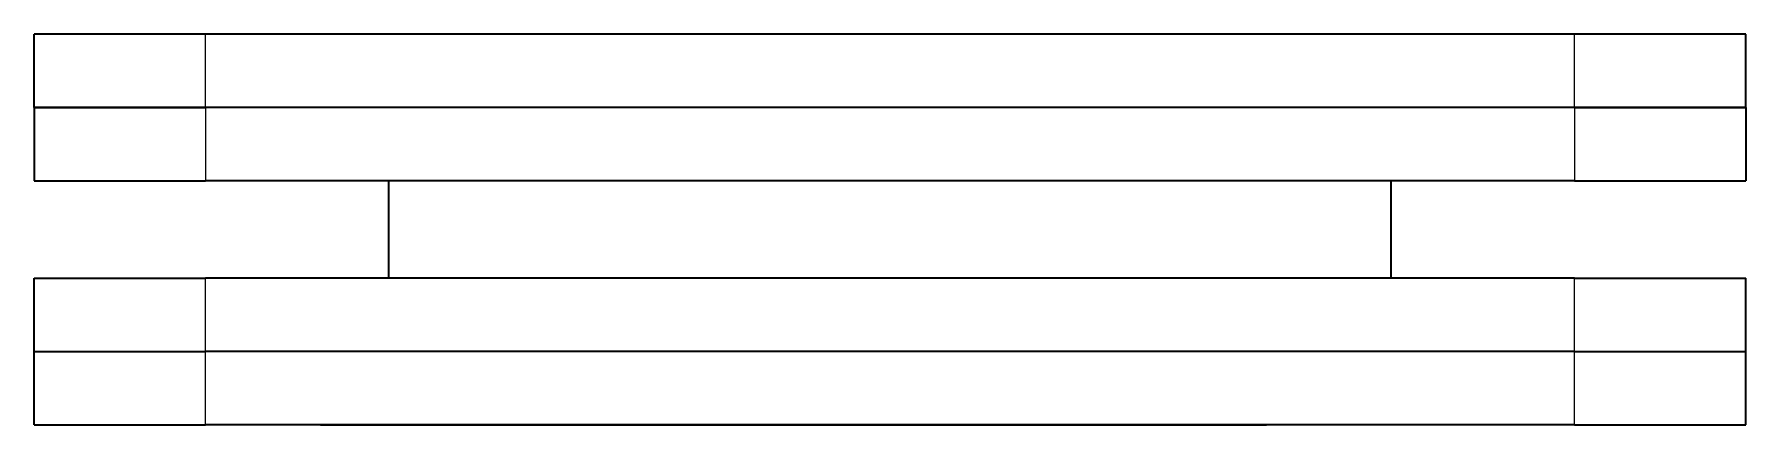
# Model space of a CAD drawing. Extents: x 327 to 941, y 153 to 765.
# Drawn here: x 559.5 to 629.5, y 251.5 to 267.5 of the extents above; entities that cross this region are included whole.
import ezdxf

# ---------------------------------------------------------------- set-up
doc = ezdxf.new("R2010")
doc.units = 0

msp = doc.modelspace()

# ---------------------------------------------------------------- linework, layer by layer
at = {"color": 7, "lineweight": 35, "ltscale": 0.175}
for p, q in [((566.5, 267.459), (559.5, 267.459)), ((629.5, 267.459), (622.5, 267.459)), ((559.5, 264.459), (566.5, 264.459)), ((566.5, 264.459), (559.5, 264.459)), ((622.5, 264.459), (629.5, 264.459)), ((629.5, 264.459), (622.5, 264.459)), ((559.5, 261.459), (566.5, 261.459)), ((622.5, 261.459), (629.5, 261.459)), ((559.5, 257.459), (566.5, 257.459)), ((622.5, 257.459), (629.5, 257.459)), ((559.5, 254.459), (566.5, 254.459)), ((559.5, 254.459), (566.5, 254.459)), ((622.5, 254.459), (629.5, 254.459)), ((622.5, 254.459), (629.5, 254.459)), ((559.5, 251.459), (566.5, 251.459)), ((622.5, 251.459), (629.5, 251.459))]:
    msp.add_line(p, q, dxfattribs=at)
at = {"color": 7, "lineweight": 35, "ltscale": 0.075}
for p, q in [((559.5, 264.459), (559.5, 267.459)), ((629.5, 264.459), (629.5, 267.459)), ((559.5, 264.459), (559.5, 261.459)), ((629.5, 264.459), (629.5, 261.459)), ((559.5, 254.459), (559.5, 257.459)), ((629.5, 254.459), (629.5, 257.459)), ((559.5, 251.459), (559.5, 254.459)), ((629.5, 251.459), (629.5, 254.459))]:
    msp.add_line(p, q, dxfattribs=at)
at = {"color": 7, "lineweight": 35}
for p, q in [((622.5, 267.459), (566.5, 267.459)), ((622.5, 264.459), (566.5, 264.459)), ((622.5, 264.459), (566.5, 264.459)), ((622.5, 261.459), (566.5, 261.459)), ((622.5, 257.459), (566.5, 257.459)), ((622.5, 254.459), (566.5, 254.459)), ((622.5, 254.459), (566.5, 254.459)), ((622.5, 251.459), (566.5, 251.459))]:
    msp.add_line(p, q, dxfattribs=at)
at = {"color": 7, "lineweight": 13, "ltscale": 0.075}
for p, q in [((566.5, 264.459), (566.5, 267.459)), ((622.5, 264.459), (622.5, 267.459)), ((566.5, 264.459), (566.5, 261.459)), ((622.5, 264.459), (622.5, 261.459)), ((566.5, 254.459), (566.5, 257.459)), ((622.5, 254.459), (622.5, 257.459)), ((566.5, 251.459), (566.5, 254.459)), ((622.5, 251.459), (622.5, 254.459))]:
    msp.add_line(p, q, dxfattribs=at)
at = {"color": 7, "lineweight": 35, "ltscale": 0.1}
for p, q in [((574, 257.459), (574, 261.459)), ((615, 257.459), (615, 261.459))]:
    msp.add_line(p, q, dxfattribs=at)
at = {"color": 7, "lineweight": 35, "ltscale": 0.000759888}
msp.add_line((571.203, 251.459), (571.233, 251.459), dxfattribs=at)
at = {"color": 7, "lineweight": 35, "ltscale": 0.006125}
msp.add_line((571.233, 251.459), (571.478, 251.459), dxfattribs=at)
at = {"color": 7, "lineweight": 35, "ltscale": 0.032854}
msp.add_line((571.478, 251.459), (572.792, 251.459), dxfattribs=at)
at = {"color": 7, "lineweight": 35, "ltscale": 0.003442}
msp.add_line((571.61, 251.459), (571.748, 251.459), dxfattribs=at)
at = {"color": 7, "lineweight": 35, "ltscale": 0.004001}
msp.add_line((571.748, 251.459), (571.908, 251.459), dxfattribs=at)
at = {"color": 7, "lineweight": 35, "ltscale": 0.00103}
msp.add_line((571.908, 251.459), (571.949, 251.459), dxfattribs=at)
at = {"color": 7, "lineweight": 35, "ltscale": 0.03983}
msp.add_line((571.949, 251.459), (573.542, 251.459), dxfattribs=at)
at = {"color": 7, "lineweight": 35, "ltscale": 0.011586}
msp.add_line((572.098, 251.459), (572.562, 251.459), dxfattribs=at)
at = {"color": 7, "lineweight": 35, "ltscale": 0.000643921}
msp.add_line((572.562, 251.459), (572.587, 251.459), dxfattribs=at)
at = {"color": 7, "lineweight": 35, "ltscale": 0.029341}
msp.add_line((572.587, 251.459), (573.761, 251.459), dxfattribs=at)
at = {"color": 7, "lineweight": 35, "ltscale": 0.027982}
msp.add_line((572.78, 251.459), (573.899, 251.459), dxfattribs=at)
at = {"color": 7, "lineweight": 35, "ltscale": 0.000219727}
msp.add_line((572.792, 251.459), (572.801, 251.459), dxfattribs=at)
at = {"color": 7, "lineweight": 35, "ltscale": 0.00974}
msp.add_line((573.542, 251.459), (573.932, 251.459), dxfattribs=at)
at = {"color": 7, "lineweight": 35, "ltscale": 0.022057}
msp.add_line((573.761, 251.459), (574.643, 251.459), dxfattribs=at)
at = {"color": 7, "lineweight": 35, "ltscale": 0.001094}
msp.add_line((573.899, 251.459), (573.943, 251.459), dxfattribs=at)
at = {"color": 7, "lineweight": 35, "ltscale": 0.013594}
msp.add_line((573.932, 251.459), (574.475, 251.459), dxfattribs=at)
at = {"color": 7, "lineweight": 35, "ltscale": 0.029785}
msp.add_line((573.943, 251.459), (575.134, 251.459), dxfattribs=at)
at = {"color": 7, "lineweight": 35, "ltscale": 0.036832}
msp.add_line((574.203, 251.459), (575.677, 251.459), dxfattribs=at)
at = {"color": 7, "lineweight": 35, "ltscale": 0.024313}
msp.add_line((574.643, 251.459), (575.616, 251.459), dxfattribs=at)
at = {"color": 7, "lineweight": 35, "ltscale": 0.008844}
msp.add_line((575.134, 251.459), (575.488, 251.459), dxfattribs=at)
at = {"color": 7, "lineweight": 35, "ltscale": 0.024452}
msp.add_line((575.488, 251.459), (576.466, 251.459), dxfattribs=at)
at = {"color": 7, "lineweight": 35, "ltscale": 0.014256}
msp.add_line((575.677, 251.459), (576.247, 251.459), dxfattribs=at)
at = {"color": 7, "lineweight": 35, "ltscale": 0.035678}
msp.add_line((575.778, 251.459), (577.205, 251.459), dxfattribs=at)
at = {"color": 7, "lineweight": 35, "ltscale": 0.005476}
msp.add_line((575.831, 251.459), (576.05, 251.459), dxfattribs=at)
at = {"color": 7, "lineweight": 35, "ltscale": 0.00304}
msp.add_line((575.928, 251.459), (576.05, 251.459), dxfattribs=at)
at = {"color": 7, "lineweight": 35, "ltscale": 0.054837}
msp.add_line((575.959, 251.459), (578.153, 251.459), dxfattribs=at)
at = {"color": 7, "lineweight": 35, "ltscale": 0.002864}
msp.add_line((576.247, 251.459), (576.362, 251.459), dxfattribs=at)
at = {"color": 7, "lineweight": 35, "ltscale": 0.007703}
msp.add_line((576.362, 251.459), (576.67, 251.459), dxfattribs=at)
at = {"color": 7, "lineweight": 35, "ltscale": 0.008485}
msp.add_line((576.669, 251.459), (577.008, 251.459), dxfattribs=at)
at = {"color": 7, "lineweight": 35, "ltscale": 0.001273}
msp.add_line((577.008, 251.459), (577.059, 251.459), dxfattribs=at)
at = {"color": 7, "lineweight": 35, "ltscale": 0.05457}
msp.add_line((577.059, 251.459), (579.242, 251.459), dxfattribs=at)
at = {"color": 7, "lineweight": 35, "ltscale": 0.009538}
msp.add_line((577.205, 251.459), (577.586, 251.459), dxfattribs=at)
at = {"color": 7, "lineweight": 35, "ltscale": 0.031758}
msp.add_line((577.586, 251.459), (578.857, 251.459), dxfattribs=at)
at = {"color": 7, "lineweight": 35, "ltscale": 0.021529}
msp.add_line((578.153, 251.459), (579.014, 251.459), dxfattribs=at)
at = {"color": 7, "lineweight": 35, "ltscale": 0.054366}
msp.add_line((578.857, 251.459), (581.031, 251.459), dxfattribs=at)
at = {"color": 7, "lineweight": 35, "ltscale": 0.045633}
msp.add_line((579.014, 251.459), (580.839, 251.459), dxfattribs=at)
at = {"color": 7, "lineweight": 35, "ltscale": 0.09304}
msp.add_line((579.242, 251.459), (582.964, 251.459), dxfattribs=at)
at = {"color": 7, "lineweight": 35, "ltscale": 0.100073}
msp.add_line((580.839, 251.459), (584.842, 251.459), dxfattribs=at)
at = {"color": 7, "lineweight": 35, "ltscale": 0.07572}
msp.add_line((581.031, 251.459), (584.06, 251.459), dxfattribs=at)
at = {"color": 7, "lineweight": 35, "ltscale": 0.046956}
msp.add_line((582.964, 251.459), (584.842, 251.459), dxfattribs=at)
at = {"color": 7, "lineweight": 35, "ltscale": 0.019551}
msp.add_line((584.06, 251.459), (584.842, 251.459), dxfattribs=at)
at = {"color": 7, "lineweight": 35, "ltscale": 5.34058e-05}
msp.add_line((584.842, 251.459), (584.844, 251.459), dxfattribs=at)
at = {"color": 7, "lineweight": 35, "ltscale": 6.40869e-05}
msp.add_line((584.844, 251.459), (584.847, 251.459), dxfattribs=at)
at = {"color": 7, "lineweight": 35, "ltscale": 0.030658}
msp.add_line((584.847, 251.459), (586.073, 251.459), dxfattribs=at)
at = {"color": 7, "lineweight": 35, "ltscale": 0.00096283}
msp.add_line((584.864, 251.459), (584.902, 251.459), dxfattribs=at)
at = {"color": 7, "lineweight": 35, "ltscale": 0.001147}
msp.add_line((584.902, 251.459), (584.948, 251.459), dxfattribs=at)
at = {"color": 7, "lineweight": 35, "ltscale": 0.06644}
msp.add_line((584.926, 251.459), (587.583, 251.459), dxfattribs=at)
at = {"color": 7, "lineweight": 35, "ltscale": 0.000367737}
msp.add_line((584.948, 251.459), (584.963, 251.459), dxfattribs=at)
at = {"color": 7, "lineweight": 35, "ltscale": 0.012035}
msp.add_line((584.963, 251.459), (585.444, 251.459), dxfattribs=at)
at = {"color": 7, "lineweight": 35, "ltscale": 0.027884}
msp.add_line((585.015, 251.459), (586.131, 251.459), dxfattribs=at)
at = {"color": 7, "lineweight": 35, "ltscale": 0.026964}
msp.add_line((585.444, 251.459), (586.523, 251.459), dxfattribs=at)
at = {"color": 7, "lineweight": 35, "ltscale": 0.108295}
msp.add_line((585.494, 251.459), (589.825, 251.459), dxfattribs=at)
at = {"color": 7, "lineweight": 35, "ltscale": 0.048355}
msp.add_line((586.073, 251.459), (588.007, 251.459), dxfattribs=at)
at = {"color": 7, "lineweight": 35, "ltscale": 0.00638}
for p, q in [((586.131, 251.459), (586.386, 251.459)), ((586.523, 251.459), (586.778, 251.459))]:
    msp.add_line(p, q, dxfattribs=at)
at = {"color": 7, "lineweight": 35, "ltscale": 0.00014801}
msp.add_line((586.386, 251.459), (586.392, 251.459), dxfattribs=at)
at = {"color": 7, "lineweight": 35, "ltscale": 0.005635}
msp.add_line((586.392, 251.459), (586.617, 251.459), dxfattribs=at)
at = {"color": 7, "lineweight": 35, "ltscale": 0.003552}
msp.add_line((586.617, 251.459), (586.759, 251.459), dxfattribs=at)
at = {"color": 7, "lineweight": 35, "ltscale": 0.025957}
msp.add_line((586.778, 251.459), (587.816, 251.459), dxfattribs=at)
at = {"color": 7, "lineweight": 35, "ltscale": 0.074609}
msp.add_line((587.583, 251.459), (590.568, 251.459), dxfattribs=at)
at = {"color": 7, "lineweight": 35, "ltscale": 7.47681e-05}
msp.add_line((587.816, 251.459), (587.819, 251.459), dxfattribs=at)
at = {"color": 7, "lineweight": 35, "ltscale": 0.106824}
msp.add_line((587.956, 251.459), (592.229, 251.459), dxfattribs=at)
at = {"color": 7, "lineweight": 35, "ltscale": 0.048947}
msp.add_line((588.006, 251.459), (589.964, 251.459), dxfattribs=at)
at = {"color": 7, "lineweight": 35, "ltscale": 0.097304}
msp.add_line((589.825, 251.459), (593.717, 251.459), dxfattribs=at)
at = {"color": 7, "lineweight": 35, "ltscale": 0.115762}
msp.add_line((589.916, 251.459), (594.546, 251.459), dxfattribs=at)
at = {"color": 7, "lineweight": 35, "ltscale": 0.010402}
msp.add_line((589.964, 251.459), (590.38, 251.459), dxfattribs=at)
at = {"color": 7, "lineweight": 35, "ltscale": 0.022354}
msp.add_line((590.139, 251.459), (591.033, 251.459), dxfattribs=at)
at = {"color": 7, "lineweight": 35, "ltscale": 0.000358582}
msp.add_line((590.38, 251.459), (590.395, 251.459), dxfattribs=at)
at = {"color": 7, "lineweight": 35, "ltscale": 0.000985718}
msp.add_line((590.567, 251.459), (590.606, 251.459), dxfattribs=at)
at = {"color": 7, "lineweight": 35, "ltscale": 0.00997}
msp.add_line((590.606, 251.459), (591.005, 251.459), dxfattribs=at)
at = {"color": 7, "lineweight": 35, "ltscale": 0.008865}
msp.add_line((591.005, 251.459), (591.359, 251.459), dxfattribs=at)
at = {"color": 7, "lineweight": 35, "ltscale": 0.070714}
msp.add_line((591.033, 251.459), (593.862, 251.459), dxfattribs=at)
at = {"color": 7, "lineweight": 35, "ltscale": 0.028427}
msp.add_line((591.359, 251.459), (592.497, 251.459), dxfattribs=at)
at = {"color": 7, "lineweight": 35, "ltscale": 0.011519}
msp.add_line((592.229, 251.459), (592.69, 251.459), dxfattribs=at)
at = {"color": 7, "lineweight": 35, "ltscale": 0.003085}
msp.add_line((592.497, 251.459), (592.62, 251.459), dxfattribs=at)
at = {"color": 7, "lineweight": 35, "ltscale": 0.023331}
msp.add_line((592.62, 251.459), (593.553, 251.459), dxfattribs=at)
at = {"color": 7, "lineweight": 35, "ltscale": 0.116917}
msp.add_line((592.69, 251.459), (597.367, 251.459), dxfattribs=at)
at = {"color": 7, "lineweight": 35, "ltscale": 0.00298}
msp.add_line((593.553, 251.459), (593.672, 251.459), dxfattribs=at)
at = {"color": 7, "lineweight": 35, "ltscale": 0.005492}
msp.add_line((593.672, 251.459), (593.892, 251.459), dxfattribs=at)
at = {"color": 7, "lineweight": 35, "ltscale": 0.009059}
msp.add_line((593.717, 251.459), (594.08, 251.459), dxfattribs=at)
at = {"color": 7, "lineweight": 35, "ltscale": 0.012338}
msp.add_line((593.862, 251.459), (594.355, 251.459), dxfattribs=at)
at = {"color": 7, "lineweight": 35, "ltscale": 0.056543}
msp.add_line((594.08, 251.459), (596.342, 251.459), dxfattribs=at)
at = {"color": 7, "lineweight": 35, "ltscale": 0.111234}
msp.add_line((594.355, 251.459), (598.805, 251.459), dxfattribs=at)
at = {"color": 7, "lineweight": 35, "ltscale": 0.108907}
msp.add_line((594.546, 251.459), (598.903, 251.459), dxfattribs=at)
at = {"color": 7, "lineweight": 35, "ltscale": 0.034071}
msp.add_line((596.342, 251.459), (597.704, 251.459), dxfattribs=at)
at = {"color": 7, "lineweight": 35, "ltscale": 0.009445}
msp.add_line((597.367, 251.459), (597.744, 251.459), dxfattribs=at)
at = {"color": 7, "lineweight": 35, "ltscale": 0.0035}
msp.add_line((597.744, 251.459), (597.884, 251.459), dxfattribs=at)
at = {"color": 7, "lineweight": 35, "ltscale": 0.000857544}
msp.add_line((597.884, 251.459), (597.919, 251.459), dxfattribs=at)
at = {"color": 7, "lineweight": 35, "ltscale": 0.050726}
msp.add_line((597.919, 251.459), (599.948, 251.459), dxfattribs=at)
at = {"color": 7, "lineweight": 35, "ltscale": 0.018347}
msp.add_line((598.652, 251.459), (599.386, 251.459), dxfattribs=at)
at = {"color": 7, "lineweight": 35, "ltscale": 0.017778}
msp.add_line((598.805, 251.459), (599.516, 251.459), dxfattribs=at)
at = {"color": 7, "lineweight": 35, "ltscale": 0.10311}
msp.add_line((598.903, 251.459), (603.027, 251.459), dxfattribs=at)
at = {"color": 7, "lineweight": 35, "ltscale": 0.109853}
msp.add_line((599.386, 251.459), (603.78, 251.459), dxfattribs=at)
at = {"color": 7, "lineweight": 35, "ltscale": 0.017972}
msp.add_line((599.516, 251.459), (600.235, 251.459), dxfattribs=at)
at = {"color": 7, "lineweight": 35, "ltscale": 0.001326}
msp.add_line((599.948, 251.459), (600.001, 251.459), dxfattribs=at)
at = {"color": 7, "lineweight": 35, "ltscale": 0.016109}
msp.add_line((600.001, 251.459), (600.645, 251.459), dxfattribs=at)
at = {"color": 7, "lineweight": 35, "ltscale": 0.080821}
msp.add_line((600.235, 251.459), (603.468, 251.459), dxfattribs=at)
at = {"color": 7, "lineweight": 35, "ltscale": 0.047441}
msp.add_line((600.645, 251.459), (602.543, 251.459), dxfattribs=at)
at = {"color": 7, "lineweight": 35, "ltscale": 0.008774}
msp.add_line((602.543, 251.459), (602.894, 251.459), dxfattribs=at)
at = {"color": 7, "lineweight": 35, "ltscale": 0.000794983}
msp.add_line((603.027, 251.459), (603.059, 251.459), dxfattribs=at)
at = {"color": 7, "lineweight": 35, "ltscale": 0.018225}
msp.add_line((603.059, 251.459), (603.788, 251.459), dxfattribs=at)
at = {"color": 7, "lineweight": 35, "ltscale": 0.090034}
msp.add_line((603.668, 251.459), (607.27, 251.459), dxfattribs=at)
at = {"color": 7, "lineweight": 35, "ltscale": 0.038921}
msp.add_line((603.788, 251.459), (605.345, 251.459), dxfattribs=at)
at = {"color": 7, "lineweight": 35, "ltscale": 0.043159}
msp.add_line((603.788, 251.459), (605.514, 251.459), dxfattribs=at)
at = {"color": 7, "lineweight": 35, "ltscale": 0.000294495}
msp.add_line((605.514, 251.459), (605.526, 251.459), dxfattribs=at)
at = {"color": 7, "lineweight": 35, "ltscale": 0.002016}
msp.add_line((605.526, 251.459), (605.607, 251.459), dxfattribs=at)
at = {"color": 7, "lineweight": 35, "ltscale": 0.013298}
msp.add_line((605.607, 251.459), (606.138, 251.459), dxfattribs=at)
at = {"color": 7, "lineweight": 35, "ltscale": 0.024202}
msp.add_line((606.138, 251.459), (607.107, 251.459), dxfattribs=at)
at = {"color": 7, "lineweight": 35, "ltscale": 0.08076}
msp.add_line((606.342, 251.459), (609.573, 251.459), dxfattribs=at)
at = {"color": 7, "lineweight": 35, "ltscale": 0.001318}
msp.add_line((607.27, 251.459), (607.322, 251.459), dxfattribs=at)
at = {"color": 7, "lineweight": 35, "ltscale": 0.047789}
msp.add_line((607.322, 251.459), (609.234, 251.459), dxfattribs=at)
at = {"color": 7, "lineweight": 35, "ltscale": 0.006641}
msp.add_line((609.234, 251.459), (609.499, 251.459), dxfattribs=at)
at = {"color": 7, "lineweight": 35, "ltscale": 0.009471}
msp.add_line((609.499, 251.459), (609.878, 251.459), dxfattribs=at)
at = {"color": 7, "lineweight": 35, "ltscale": 0.008212}
msp.add_line((609.573, 251.459), (609.901, 251.459), dxfattribs=at)
at = {"color": 7, "lineweight": 35, "ltscale": 0.000318909}
msp.add_line((615.369, 251.459), (615.357, 251.459), dxfattribs=at)
at = {"color": 7, "lineweight": 35, "ltscale": 0.0009552}
msp.add_line((615.407, 251.459), (615.369, 251.459), dxfattribs=at)
at = {"color": 7, "lineweight": 35, "ltscale": 0.011644}
msp.add_line((615.873, 251.459), (615.407, 251.459), dxfattribs=at)
at = {"color": 7, "lineweight": 35, "ltscale": 0.005928}
msp.add_line((616.11, 251.459), (615.873, 251.459), dxfattribs=at)
at = {"color": 7, "lineweight": 35, "ltscale": 0.000817871}
msp.add_line((616.143, 251.459), (616.11, 251.459), dxfattribs=at)
at = {"color": 7, "lineweight": 35, "ltscale": 0.019073}
msp.add_line((616.907, 251.459), (616.144, 251.459), dxfattribs=at)
at = {"color": 7, "lineweight": 35, "ltscale": 0.019252}
msp.add_line((617.677, 251.459), (616.907, 251.459), dxfattribs=at)

doc.saveas('drawing.dxf')
